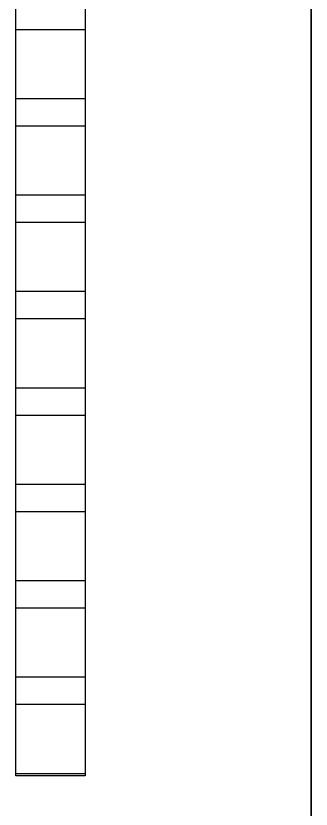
# Model space of a CAD drawing. Extents: x 430 to 1632, y -19 to 271.
# Drawn here: x 1250.17 to 1265.5, y 187.84 to 228.97 of the extents above; entities that cross this region are included whole.
import ezdxf

# ---------------------------------------------------------------- set-up
doc = ezdxf.new("R2010")
doc.units = 0
doc.header["$LTSCALE"] = 5
doc.header["$MEASUREMENT"] = 0
doc.layers.get('0').update_dxf_attribs({"linetype": 'CONTINUOUS'})

msp = doc.modelspace()

# ---------------------------------------------------------------- linework, layer by layer
at = {"linetype": 'Continuous'}
for p, q in [((1265.496, 270.852), (1265.496, 143.852)), ((1250.171, 189.572), (1250.171, 243.472)), ((1253.771, 243.472), (1253.771, 189.572)), ((1250.171, 228.272), (1253.771, 228.272)), ((1253.771, 224.672), (1250.171, 224.672)), ((1250.171, 223.272), (1253.771, 223.272)), ((1253.771, 219.672), (1250.171, 219.672)), ((1250.171, 218.272), (1253.771, 218.272)), ((1253.771, 214.672), (1250.171, 214.672)), ((1250.171, 213.272), (1253.771, 213.272)), ((1253.771, 209.672), (1250.171, 209.672)), ((1250.171, 208.272), (1253.771, 208.272)), ((1253.771, 204.672), (1250.171, 204.672)), ((1250.171, 203.272), (1253.771, 203.272)), ((1253.771, 199.672), (1250.171, 199.672)), ((1250.171, 198.272), (1253.771, 198.272)), ((1253.771, 194.672), (1250.171, 194.672)), ((1250.171, 193.272), (1253.771, 193.272)), ((1253.771, 189.672), (1250.171, 189.672)), ((1253.771, 189.572), (1250.171, 189.572))]:
    msp.add_line(p, q, dxfattribs=at)
msp.add_line((1265.496, 143.878), (1265.496, 269.973))

doc.saveas('drawing.dxf')
